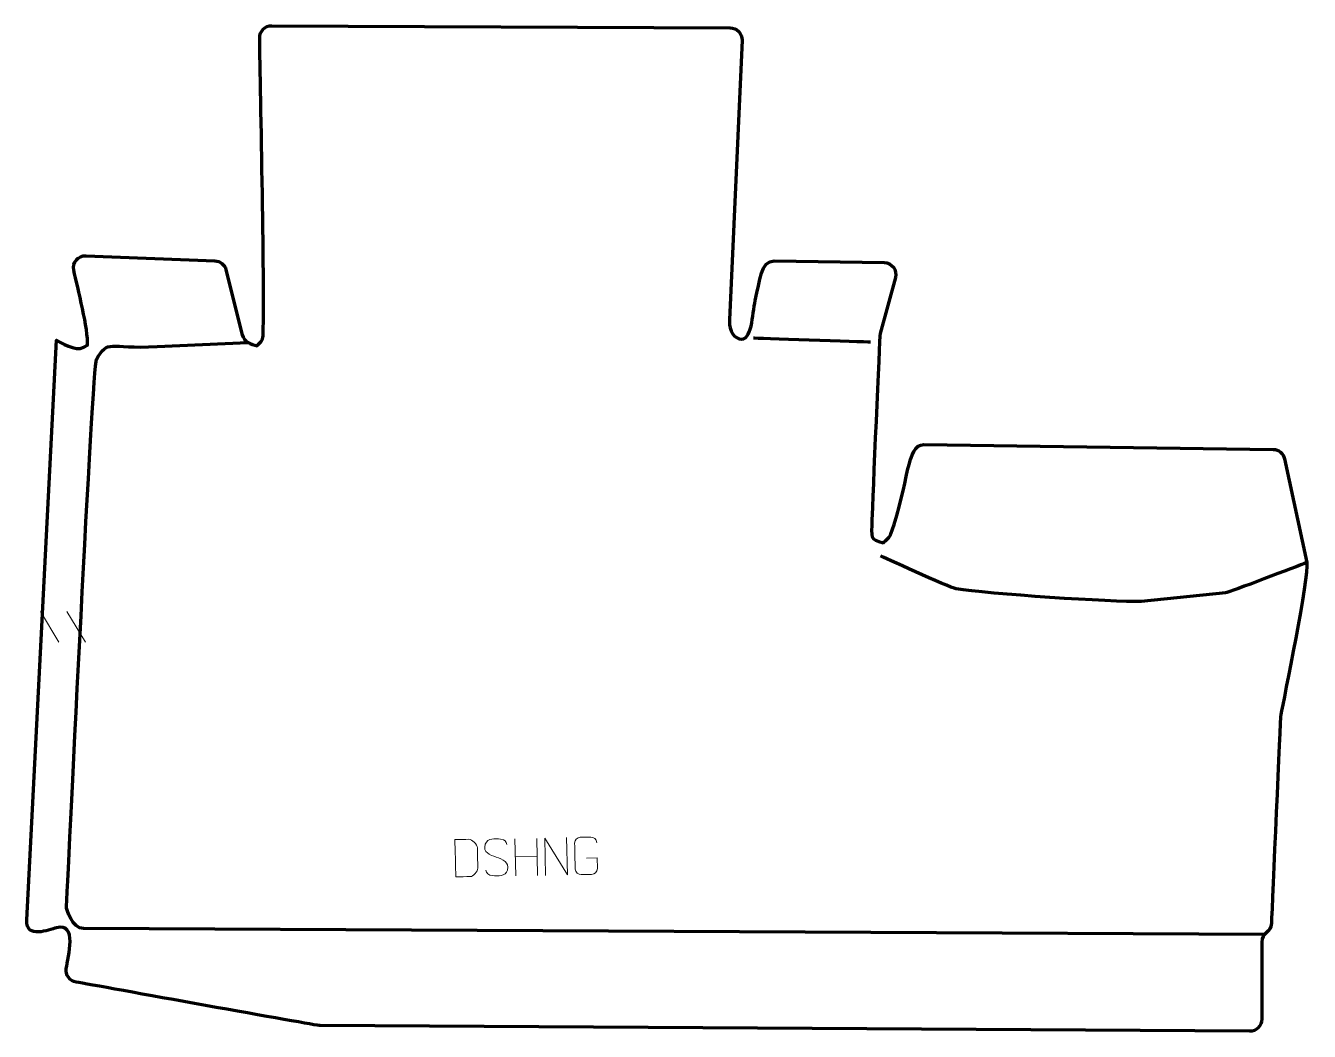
# Model space of a CAD drawing. Header units: millimetres. Extents: x 2916 to 3775, y 422 to 1095.
import ezdxf

# ---------------------------------------------------------------- set-up
doc = ezdxf.new("R2010")
doc.units = ezdxf.units.MM
doc.header["$MEASUREMENT"] = 0
doc.layers.add('layer 1', color=7, linetype='Continuous')
doc.layers.add('layer 2', color=7, linetype='Continuous')

msp = doc.modelspace()

# ---------------------------------------------------------------- linework, layer by layer
at = {"layer": 'layer 1', "color": 22, "lineweight": 158}
msp.add_open_spline([(3387.3759, 1093.0904), (3387.3759, 1093.0904), (3080.6311, 1094.497), (3080.6311, 1094.497), (3080.6311, 1094.497), (3076.1332, 1094.5176), (3072.539, 1090.895), (3072.595, 1086.3975), (3072.595, 1086.3975), (3073.0136, 1052.7602), (3076.2258, 908.9634), (3074.8222, 887.2061), (3074.8222, 887.2061), (3074.6049, 883.8383), (3072.9888, 882.4844), (3070.8005, 880.5392), (3070.8005, 880.5392), (3066.7085, 881.4485), (3062.1438, 882.9999), (3060.926, 887.8516), (3060.926, 887.8516), (3060.926, 887.8516), (3050.0342, 931.2431), (3050.0342, 931.2431), (3050.0342, 931.2431), (3049.1562, 934.7409), (3046.1922, 937.1477), (3042.5887, 937.2892), (3042.5887, 937.2892), (3042.5887, 937.2892), (2956.3794, 940.6735), (2956.3794, 940.6735), (2956.3794, 940.6735), (2951.15, 940.8788), (2947.1611, 936.1579), (2948.2362, 931.0361), (2948.2362, 931.0361), (2950.6532, 919.5216), (2958.2384, 890.77), (2957.347, 880.9626), (2957.347, 880.9626), (2950.9648, 875.7063), (2943.9206, 880.6382), (2936.6036, 884.1376), (2936.6036, 884.1376), (2936.6036, 884.1376), (2916.6896, 496.535), (2916.6896, 496.535), (2916.6896, 496.535), (2916.0096, 483.3013), (2931.9105, 490.168), (2936.5461, 491.36), (2936.5461, 491.36), (2950.8524, 495.0388), (2944.3626, 472.2822), (2943.1887, 463.996), (2943.1887, 463.996), (2942.585, 459.7347), (2945.4627, 455.758), (2949.6992, 454.9992), (2949.6992, 454.9992), (2964.9764, 452.2629), (3111.0205, 425.8866), (3112.9733, 425.8748), (3112.9733, 425.8748), (3112.9733, 425.8748), (3735.0055, 422.1175), (3735.0055, 422.1175), (3735.0055, 422.1175), (3739.4688, 422.0905), (3743.0538, 425.654), (3743.0538, 430.1174), (3743.0538, 430.1174), (3743.0538, 430.1174), (3743.0538, 481.6692), (3743.0538, 481.6692), (3743.0538, 481.6692), (3743.0538, 488.3919), (3749.2572, 487.7868), (3749.5496, 494.3354), (3749.5496, 494.3354), (3750.1355, 507.4591), (3755.5372, 632.2144), (3755.8703, 633.903), (3755.8703, 633.903), (3757.5889, 642.6165), (3774.9344, 727.5307), (3773.2349, 735.4611), (3773.2349, 735.4611), (3773.2349, 735.4611), (3758.3602, 804.8772), (3758.3602, 804.8772), (3758.3602, 804.8772), (3757.5691, 808.5689), (3754.423, 811.1483), (3750.6478, 811.2002), (3750.6478, 811.2002), (3750.6478, 811.2002), (3517.0934, 814.4106), (3517.0934, 814.4106), (3517.0934, 814.4106), (3505.3034, 814.5726), (3507.0867, 788.2962), (3495.0195, 754.7759), (3495.0195, 754.7759), (3494.094, 752.2049), (3491.8953, 750.6767), (3489.6891, 748.6709), (3489.6891, 748.6709), (3480.8062, 751.3357), (3481.8518, 751.6968), (3482.2807, 764.3343), (3482.2807, 764.3343), (3482.6716, 775.8536), (3487.2665, 886.6116), (3487.807, 888.599), (3487.807, 888.599), (3487.807, 888.599), (3497.989, 926.0428), (3497.989, 926.0428), (3497.989, 926.0428), (3499.3668, 931.1096), (3495.6322, 936.0672), (3490.382, 936.1412), (3490.382, 936.1412), (3490.382, 936.1412), (3416.9357, 937.1756), (3416.9357, 937.1756), (3416.9357, 937.1756), (3407.8256, 937.3039), (3407.4423, 924.3203), (3404.2312, 910.8297), (3404.2312, 910.8297), (3402.0369, 901.6107), (3402.2938, 882.7909), (3393.5299, 885.1277), (3393.5299, 885.1277), (3387.9341, 886.6198), (3386.6741, 893.857), (3386.8559, 897.8671), (3386.8559, 897.8671), (3386.8559, 897.8671), (3395.331, 1084.728), (3395.331, 1084.728), (3395.331, 1084.728), (3395.5382, 1089.2958), (3391.9482, 1093.0694), (3387.3759, 1093.0904)], degree=3, knots=[0, 0, 0, 0, 0.02631579, 0.02631579, 0.02631579, 0.02631579, 0.05263158, 0.05263158, 0.05263158, 0.05263158, 0.07894737, 0.07894737, 0.07894737, 0.07894737, 0.10526316, 0.10526316, 0.10526316, 0.10526316, 0.13157895, 0.13157895, 0.13157895, 0.13157895, 0.15789474, 0.15789474, 0.15789474, 0.15789474, 0.18421053, 0.18421053, 0.18421053, 0.18421053, 0.21052632, 0.21052632, 0.21052632, 0.21052632, 0.23684211, 0.23684211, 0.23684211, 0.23684211, 0.26315789, 0.26315789, 0.26315789, 0.26315789, 0.28947368, 0.28947368, 0.28947368, 0.28947368, 0.31578947, 0.31578947, 0.31578947, 0.31578947, 0.34210526, 0.34210526, 0.34210526, 0.34210526, 0.36842105, 0.36842105, 0.36842105, 0.36842105, 0.39473684, 0.39473684, 0.39473684, 0.39473684, 0.42105263, 0.42105263, 0.42105263, 0.42105263, 0.44736842, 0.44736842, 0.44736842, 0.44736842, 0.47368421, 0.47368421, 0.47368421, 0.47368421, 0.5, 0.5, 0.5, 0.5, 0.52631579, 0.52631579, 0.52631579, 0.52631579, 0.55263158, 0.55263158, 0.55263158, 0.55263158, 0.57894737, 0.57894737, 0.57894737, 0.57894737, 0.60526316, 0.60526316, 0.60526316, 0.60526316, 0.63157895, 0.63157895, 0.63157895, 0.63157895, 0.65789474, 0.65789474, 0.65789474, 0.65789474, 0.68421053, 0.68421053, 0.68421053, 0.68421053, 0.71052632, 0.71052632, 0.71052632, 0.71052632, 0.73684211, 0.73684211, 0.73684211, 0.73684211, 0.76315789, 0.76315789, 0.76315789, 0.76315789, 0.78947368, 0.78947368, 0.78947368, 0.78947368, 0.81578947, 0.81578947, 0.81578947, 0.81578947, 0.84210526, 0.84210526, 0.84210526, 0.84210526, 0.86842105, 0.86842105, 0.86842105, 0.86842105, 0.89473684, 0.89473684, 0.89473684, 0.89473684, 0.92105263, 0.92105263, 0.92105263, 0.92105263, 0.94736842, 0.94736842, 0.94736842, 0.94736842, 1, 1, 1, 1], dxfattribs=at)
at = {"layer": 'layer 2', "color": 187, "lineweight": 158}
for points, knots in [([(3744.9948, 486.8632), (3744.9948, 486.8632), (2954.7124, 490.8365), (2954.7124, 490.8365), (2954.7124, 490.8365), (2947.3239, 490.8737), (2943.1584, 503.4047), (2943.2834, 505.7823), (2943.2834, 505.7823), (2945.0977, 540.2815), (2960.8018, 866.9559), (2963.405, 871.4185), (2963.405, 871.4185), (2971.3939, 885.114), (2970.8561, 878.3479), (3004.1025, 879.9126), (3004.1025, 879.9126), (3004.1025, 879.9126), (3064.7125, 882.7622), (3064.7125, 882.7622)], [0, 0, 0, 0, 0.16666667, 0.16666667, 0.16666667, 0.16666667, 0.33333333, 0.33333333, 0.33333333, 0.33333333, 0.5, 0.5, 0.5, 0.5, 0.66666667, 0.66666667, 0.66666667, 0.66666667, 1, 1, 1, 1]), ([(3773.2349, 735.4611), (3766.8923, 733.0811), (3721.3172, 715.5873), (3718.8519, 715.3336), (3718.8519, 715.3336), (3718.8519, 715.3336), (3662.3045, 709.5126), (3662.3045, 709.5126), (3662.3045, 709.5126), (3644.0719, 708.8452), (3558.9927, 714.5955), (3538.6911, 717.9792), (3538.6911, 717.9792), (3533.6111, 718.8259), (3487.8911, 739.9926), (3487.8911, 739.9926)], [0, 0, 0, 0, 0.2, 0.2, 0.2, 0.2, 0.4, 0.4, 0.4, 0.4, 0.6, 0.6, 0.6, 0.6, 1, 1, 1, 1])]:
    msp.add_open_spline(points, degree=3, knots=knots, dxfattribs=at)
msp.add_open_spline([(3481.2238, 882.9734), (3476.5671, 882.9734), (3402.9071, 885.5134), (3402.9071, 885.5134)], degree=3, dxfattribs=at)
at = {"layer": 'layer 2', "color": 250, "lineweight": 9}
for points in [[(2925.8399, 702.7846), (2925.8399, 702.7846), (2938.2042, 682.2403), (2938.2042, 682.2403)], [(2943.5698, 702.7846), (2943.5698, 702.7846), (2955.9341, 682.2403), (2955.9341, 682.2403)], [(3243.3295, 550.7813), (3243.3295, 550.7813), (3243.9115, 526.0106), (3243.9115, 526.0106)], [(3257.9688, 551.1252), (3257.9688, 551.1252), (3258.555, 526.1786), (3258.555, 526.1786)], [(3243.6086, 538.9022), (3243.6086, 538.9022), (3258.2479, 539.2466), (3258.2479, 539.2466)]]:
    msp.add_open_spline(points, degree=3, dxfattribs=at)
for points, knots in [([(3203.8401, 525.342), (3206.1713, 525.3972), (3211.1207, 525.4895), (3213.4515, 525.5439), (3213.4515, 525.5439), (3215.3785, 525.4838), (3218.6129, 529.1024), (3218.5543, 531.1189), (3218.5543, 531.1189), (3218.4184, 536.8873), (3218.3674, 539.0565), (3218.2323, 544.8242), (3218.2323, 544.8242), (3218.1778, 546.9616), (3214.7183, 550.5415), (3212.5668, 550.4774), (3212.5668, 550.4774), (3210.2418, 550.4228), (3205.5187, 550.3118), (3203.1933, 550.2572), (3203.1933, 550.2572), (3203.3287, 544.5119), (3203.7055, 531.0877), (3203.8401, 525.342)], [0, 0, 0, 0, 0.14285714, 0.14285714, 0.14285714, 0.14285714, 0.28571429, 0.28571429, 0.28571429, 0.28571429, 0.42857143, 0.42857143, 0.42857143, 0.42857143, 0.57142857, 0.57142857, 0.57142857, 0.57142857, 0.71428571, 0.71428571, 0.71428571, 0.71428571, 1, 1, 1, 1]), ([(3230.9339, 538.6046), (3226.6522, 539.9748), (3221.7032, 541.6548), (3223.5781, 547.2207), (3223.5781, 547.2207), (3224.984, 551.3948), (3230.2053, 551.1288), (3233.822, 550.6125), (3233.822, 550.6125), (3236.693, 550.2027), (3237.586, 549.0101), (3237.9455, 546.9339)], [0, 0, 0, 0, 0.25, 0.25, 0.25, 0.25, 0.5, 0.5, 0.5, 0.5, 1, 1, 1, 1]), ([(3263.9045, 526.3042), (3263.9045, 526.3042), (3263.3184, 551.2509), (3263.3184, 551.2509), (3263.3184, 551.2509), (3263.3184, 551.2509), (3278.5552, 526.6485), (3278.5552, 526.6485), (3278.5552, 526.6485), (3278.5552, 526.6485), (3277.9691, 551.5951), (3277.9691, 551.5951)], [0, 0, 0, 0, 0.25, 0.25, 0.25, 0.25, 0.5, 0.5, 0.5, 0.5, 1, 1, 1, 1]), ([(3291.2211, 537.9348), (3291.2211, 537.9348), (3298.3873, 538.1032), (3298.3873, 538.1032), (3298.3873, 538.1032), (3298.3873, 538.1032), (3298.5556, 530.9371), (3298.5556, 530.9371), (3298.5556, 530.9371), (3298.4705, 528.611), (3296.8285, 527.0925), (3294.6816, 527.0312), (3294.6816, 527.0312), (3292.3504, 526.9768), (3290.019, 526.922), (3287.6882, 526.8669), (3287.6882, 526.8669), (3285.7663, 526.7163), (3283.7504, 528.554), (3283.7142, 530.571), (3283.7142, 530.571), (3283.5791, 536.3395), (3283.4436, 542.1076), (3283.3076, 547.8753), (3283.3076, 547.8753), (3283.2616, 550.0129), (3284.9676, 551.7726), (3287.1195, 551.8098), (3287.1195, 551.8098), (3289.4446, 551.8645), (3291.7701, 551.9191), (3294.0956, 551.9737), (3294.0956, 551.9737), (3296.0409, 552.0548), (3298.0668, 550.6105), (3298.1506, 548.1741)], [0, 0, 0, 0, 0.1, 0.1, 0.1, 0.1, 0.2, 0.2, 0.2, 0.2, 0.3, 0.3, 0.3, 0.3, 0.4, 0.4, 0.4, 0.4, 0.5, 0.5, 0.5, 0.5, 0.6, 0.6, 0.6, 0.6, 0.7, 0.7, 0.7, 0.7, 0.8, 0.8, 0.8, 0.8, 1, 1, 1, 1]), ([(3230.9339, 538.6045), (3234.99, 537.0527), (3240.0625, 535.283), (3238.3549, 529.8811), (3238.3549, 529.8811), (3236.9957, 525.5816), (3232.0803, 525.7229), (3228.3421, 526.1899), (3228.3421, 526.1899), (3225.5832, 526.535), (3224.3342, 527.7195), (3223.9067, 529.8222)], [0, 0, 0, 0, 0.25, 0.25, 0.25, 0.25, 0.5, 0.5, 0.5, 0.5, 1, 1, 1, 1])]:
    msp.add_open_spline(points, degree=3, knots=knots, dxfattribs=at)

doc.saveas('drawing.dxf')
